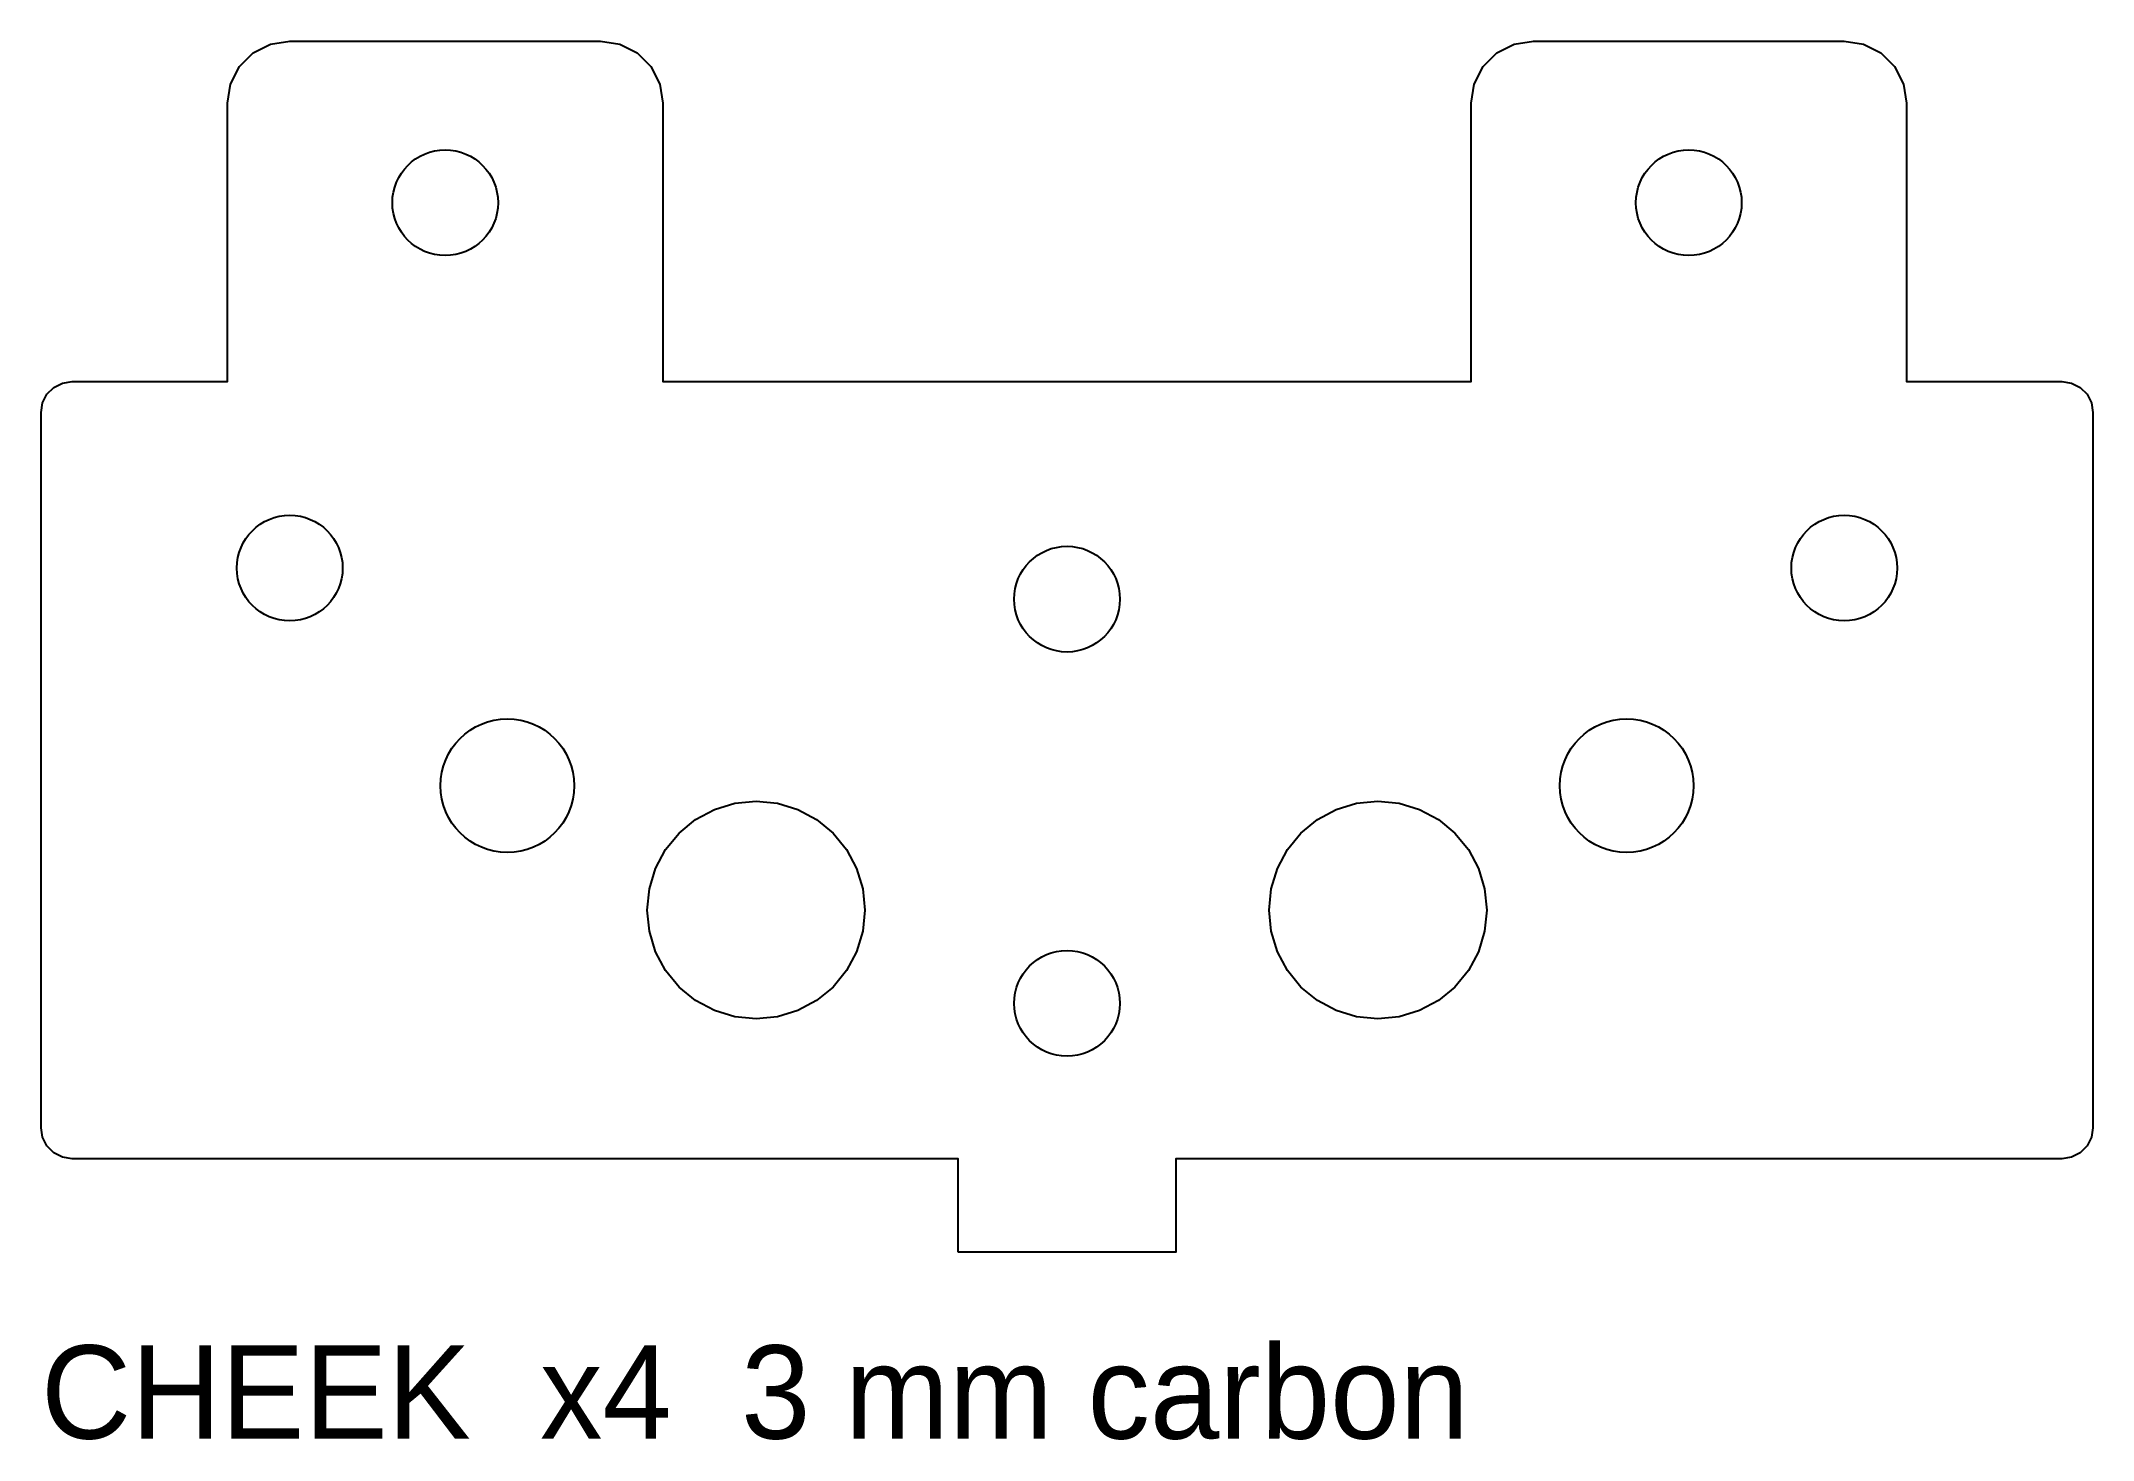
# Model space of a CAD drawing. Header units: millimetres. Extents: x -33 to 33, y -6 to 39.
import ezdxf

# ---------------------------------------------------------------- set-up
doc = ezdxf.new("R2010")
doc.units = ezdxf.units.MM
for name, color, linetype in [('CUT_INNER', 5, 'Continuous'), ('CUT_OUTER', 1, 'Continuous'), ('NOTES', 7, 'Continuous')]:
    doc.layers.add(name, color=color, linetype=linetype)

msp = doc.modelspace()

# ---------------------------------------------------------------- linework, layer by layer
at = {"layer": 'CUT_INNER'}
for points in [[(-6.5, 11), (-6.567, 10.317), (-6.766, 9.661), (-7.09, 9.056), (-7.525, 8.525), (-8.056, 8.09), (-8.661, 7.766), (-9.317, 7.567), (-10, 7.5), (-10.683, 7.567), (-11.339, 7.766), (-11.944, 8.09), (-12.475, 8.525), (-12.91, 9.056), (-13.234, 9.661), (-13.433, 10.317), (-13.5, 11), (-13.433, 11.683), (-13.234, 12.339), (-12.91, 12.944), (-12.475, 13.475), (-11.944, 13.91), (-11.339, 14.234), (-10.683, 14.433), (-10, 14.5), (-9.317, 14.433), (-8.661, 14.234), (-8.056, 13.91), (-7.525, 13.475), (-7.09, 12.944), (-6.766, 12.339), (-6.567, 11.683)], [(13.5, 11), (13.433, 10.317), (13.234, 9.661), (12.91, 9.056), (12.475, 8.525), (11.944, 8.09), (11.339, 7.766), (10.683, 7.567), (10, 7.5), (9.317, 7.567), (8.661, 7.766), (8.056, 8.09), (7.525, 8.525), (7.09, 9.056), (6.766, 9.661), (6.567, 10.317), (6.5, 11), (6.567, 11.683), (6.766, 12.339), (7.09, 12.944), (7.525, 13.475), (8.056, 13.91), (8.661, 14.234), (9.317, 14.433), (10, 14.5), (10.683, 14.433), (11.339, 14.234), (11.944, 13.91), (12.475, 13.475), (12.91, 12.944), (13.234, 12.339), (13.433, 11.683)]]:
    msp.add_lwpolyline(points, close=True, dxfattribs=at)
for centre, radius in [((-20, 33.75), 1.7), ((20, 33.75), 1.7), ((-25, 22), 1.7), ((25, 22), 1.7), ((0, 21), 1.7), ((-18, 15), 2.15), ((18, 15), 2.15), ((0, 8), 1.7)]:
    msp.add_circle(centre, radius, dxfattribs=at)
at = {"layer": 'CUT_OUTER'}
msp.add_lwpolyline([(-3.5, 0), (-3.5, 3), (-32, 3), (-32.309, 3.049), (-32.588, 3.191), (-32.809, 3.412), (-32.951, 3.691), (-33, 4), (-33, 27), (-32.951, 27.309), (-32.809, 27.588), (-32.588, 27.809), (-32.309, 27.951), (-32, 28), (-27, 28), (-27, 36.95), (-26.902, 37.568), (-26.618, 38.126), (-26.176, 38.568), (-25.618, 38.852), (-25, 38.95), (-15, 38.95), (-14.382, 38.852), (-13.824, 38.568), (-13.382, 38.126), (-13.098, 37.568), (-13, 36.95), (-13, 28), (13, 28), (13, 36.95), (13.098, 37.568), (13.382, 38.126), (13.824, 38.568), (14.382, 38.852), (15, 38.95), (25, 38.95), (25.618, 38.852), (26.176, 38.568), (26.618, 38.126), (26.902, 37.568), (27, 36.95), (27, 28), (32, 28), (32.309, 27.951), (32.588, 27.809), (32.809, 27.588), (32.951, 27.309), (33, 27), (33, 4), (32.951, 3.691), (32.809, 3.412), (32.588, 3.191), (32.309, 3.049), (32, 3), (3.5, 3), (3.5, 0)], close=True, dxfattribs=at)

# ---------------------------------------------------------------- texts
at = {"layer": 'NOTES'}
msp.add_text('CHEEK  x4  3 mm carbon', height=3, dxfattribs=at).set_placement((-33, -6))

doc.saveas('drawing.dxf')
